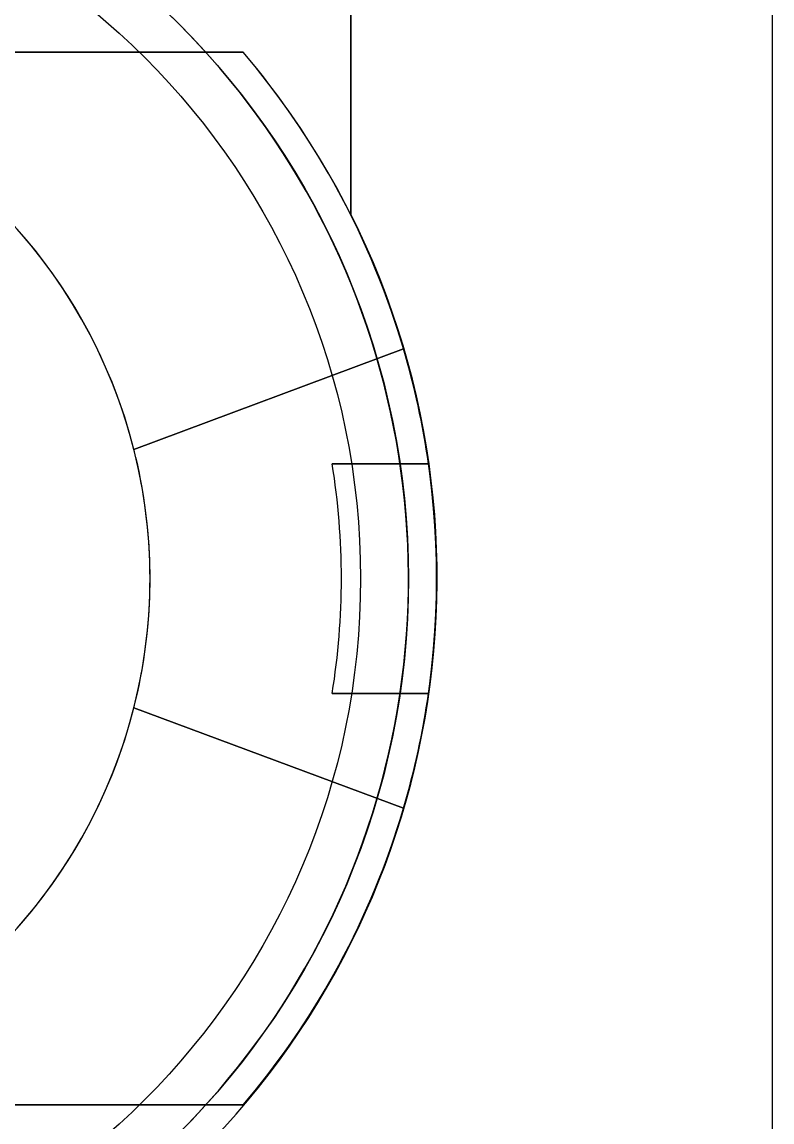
# Model space of a CAD drawing. Header units: millimetres. Extents: x -107 to 32, y -62 to 1.
# Drawn here: x 24.57 to 32.41, y -55.44 to -43.94 of the extents above; entities that cross this region are included whole.
import ezdxf

# ---------------------------------------------------------------- set-up
doc = ezdxf.new("R2010")
doc.units = ezdxf.units.MM
doc.layers.add('Pad', color=7, linetype='CONTINUOUS')
doc.layers.add('Part__Feature022', color=7, linetype='CONTINUOUS')

msp = doc.modelspace()

# ---------------------------------------------------------------- linework, layer by layer
at = {"layer": 'Pad'}
for p, q in [((32.4093, -3.63833), (32.4093, -56.7617)), ((32.4093, -3.63833, 2), (32.4093, -56.7617, 2)), ((32.4093, -3.63833), (32.4093, -56.7617)), ((32.4093, -3.63833, 2), (32.4093, -56.7617, 2))]:
    msp.add_line(p, q, dxfattribs=at)
at = {"layer": 'Part__Feature022'}
for p, q in [((28.01, -38.26, -6), (28.01, -45.9534, -6)), ((28.01, -38.26, -6), (28.01, -45.9534, -6)), ((28.01, -45.9534, -4.75), (28.01, -38.26, -4.75)), ((28.01, -45.9534, -4.75), (28.01, -38.26, -4.75)), ((13.9358, -44.26, -4.75), (26.8842, -44.26, -4.75)), ((13.9358, -44.26, -4.75), (26.8842, -44.26, -4.75)), ((26.8842, -44.26, -3.75), (22.91, -44.26, -3.75)), ((26.8842, -44.26, -3.75), (22.91, -44.26, -3.75)), ((26.8842, -44.26, -4.75), (26.8842, -44.26, -3.75)), ((26.8842, -44.26, -4.75), (26.8842, -44.26, -3.75)), ((28.01, -45.9534, -6), (28.01, -45.9534, -4.75)), ((28.01, -45.9534, -6), (28.01, -45.9534, -4.75)), ((25.7417, -48.41, -3.75), (28.5589, -47.36, -3.75)), ((28.5589, -47.36, -2.75), (25.7417, -48.41, -2.75)), ((28.5589, -47.36, -2.75), (25.7417, -48.41, -2.75)), ((25.7417, -48.41, -3.75), (28.5589, -47.36, -3.75)), ((28.5589, -47.36, -3.75), (28.5589, -47.36, -2.75)), ((28.5589, -47.36, -3.75), (28.5589, -47.36, -2.75)), ((25.7417, -48.41, -2.75), (25.7417, -48.41, -3.75)), ((25.7417, -48.41, -2.75), (25.7417, -48.41, -3.75)), ((27.8134, -48.56, -2.75), (27.8134, -48.56, -0.25)), ((27.8134, -48.56, -2.75), (28.8198, -48.56, -2.75)), ((27.8134, -48.56, -2.75), (27.8134, -48.56, -0.25)), ((28.8198, -48.56, -0.25), (27.8134, -48.56, -0.25)), ((28.8198, -48.56, -0.25), (27.8134, -48.56, -0.25)), ((27.8134, -48.56, -2.75), (28.8198, -48.56, -2.75)), ((28.8198, -48.56, -2.75), (28.8198, -48.56, -0.25)), ((28.8198, -48.56, -2.75), (28.8198, -48.56, -0.25)), ((27.8134, -50.96, -2.75), (27.8134, -50.96, -0.25)), ((28.8198, -50.96, -2.75), (27.8134, -50.96, -2.75)), ((27.8134, -50.96, -0.25), (28.8198, -50.96, -0.25)), ((27.8134, -50.96, -2.75), (27.8134, -50.96, -0.25)), ((27.8134, -50.96, -0.25), (28.8198, -50.96, -0.25)), ((28.8198, -50.96, -2.75), (27.8134, -50.96, -2.75)), ((28.8198, -50.96, -2.75), (28.8198, -50.96, -0.25)), ((28.8198, -50.96, -2.75), (28.8198, -50.96, -0.25)), ((28.5589, -52.16, -3.75), (25.7417, -51.11, -3.75)), ((25.7417, -51.11, -2.75), (28.5589, -52.16, -2.75)), ((25.7417, -51.11, -3.75), (25.7417, -51.11, -2.75)), ((25.7417, -51.11, -2.75), (28.5589, -52.16, -2.75)), ((28.5589, -52.16, -3.75), (25.7417, -51.11, -3.75)), ((25.7417, -51.11, -3.75), (25.7417, -51.11, -2.75)), ((28.5589, -52.16, -3.75), (28.5589, -52.16, -2.75)), ((28.5589, -52.16, -3.75), (28.5589, -52.16, -2.75)), ((26.8842, -55.26, -4.75), (13.9358, -55.26, -4.75)), ((26.8842, -55.26, -4.75), (13.9358, -55.26, -4.75)), ((22.91, -55.26, -3.75), (26.8842, -55.26, -3.75)), ((22.91, -55.26, -3.75), (26.8842, -55.26, -3.75)), ((26.8842, -55.26, -4.75), (26.8842, -55.26, -3.75)), ((26.8842, -55.26, -4.75), (26.8842, -55.26, -3.75))]:
    msp.add_line(p, q, dxfattribs=at)
for radius in [8.2, 8.2, 7.7, 7.7]:
    msp.add_circle((20.41, -49.76), radius, dxfattribs=at)
for centre, radius, start, end in [((20.41, -49.76, -6), 8.2, 129.357, 50.6433), ((20.41, -49.76, -6), 8.2, 129.357, 50.6433), ((20.41, -49.76, -3.75), 8.495, 16.4106, 40.3488), ((20.41, -49.76, -4.75), 8.495, -40.3488, 40.3488), ((20.41, -49.76, -3.75), 8.495, 16.4106, 40.3488), ((20.41, -49.76, -4.75), 8.495, -40.3488, 40.3488), ((20.41, -49.76, -3.75), 5.5, 14.2087, 62.9643), ((20.41, -49.76, -2.5), 5.5, -62.9643, 62.9643), ((20.41, -49.76, -2.5), 5.5, -62.9643, 62.9643), ((20.41, -49.76, -3.75), 5.5, 14.2087, 62.9643), ((20.41, -49.76, -6), 8.5, 153.395, 26.6047), ((20.41, -49.76, -6), 8.5, 153.395, 26.6047), ((20.41, -49.76, -4.75), 8.5, 153.395, 26.6047), ((20.41, -49.76, -4.75), 8.5, 153.395, 26.6047), ((20.41, -49.76, -2.75), 8.495, 8.12074, 16.4106), ((20.41, -49.76, -2.75), 8.495, 8.12074, 16.4106), ((20.41, -49.76, -2.75), 5.5, -14.2087, 14.2087), ((20.41, -49.76, -2.75), 5.5, -14.2087, 14.2087), ((20.41, -49.76, -0.25), 7.5, -9.2069, 9.2069), ((20.41, -49.76, -2.75), 7.5, -9.2069, 9.2069), ((20.41, -49.76, -0.25), 7.5, -9.2069, 9.2069), ((20.41, -49.76, -2.75), 7.5, -9.2069, 9.2069), ((20.41, -49.76, -0.25), 8.495, -8.12074, 8.12074), ((20.41, -49.76, -0.25), 8.495, -8.12074, 8.12074), ((20.41, -49.76, -2.75), 8.495, -16.4106, -8.12074), ((20.41, -49.76, -2.75), 8.495, -16.4106, -8.12074), ((20.41, -49.76, -3.75), 5.5, -62.9643, -14.2087), ((20.41, -49.76, -3.75), 5.5, -62.9643, -14.2087), ((20.41, -49.76, -3.75), 8.495, -40.3488, -16.4106), ((20.41, -49.76, -3.75), 8.495, -40.3488, -16.4106)]:
    msp.add_arc(centre, radius, start, end, dxfattribs=at)

doc.saveas('drawing.dxf')
